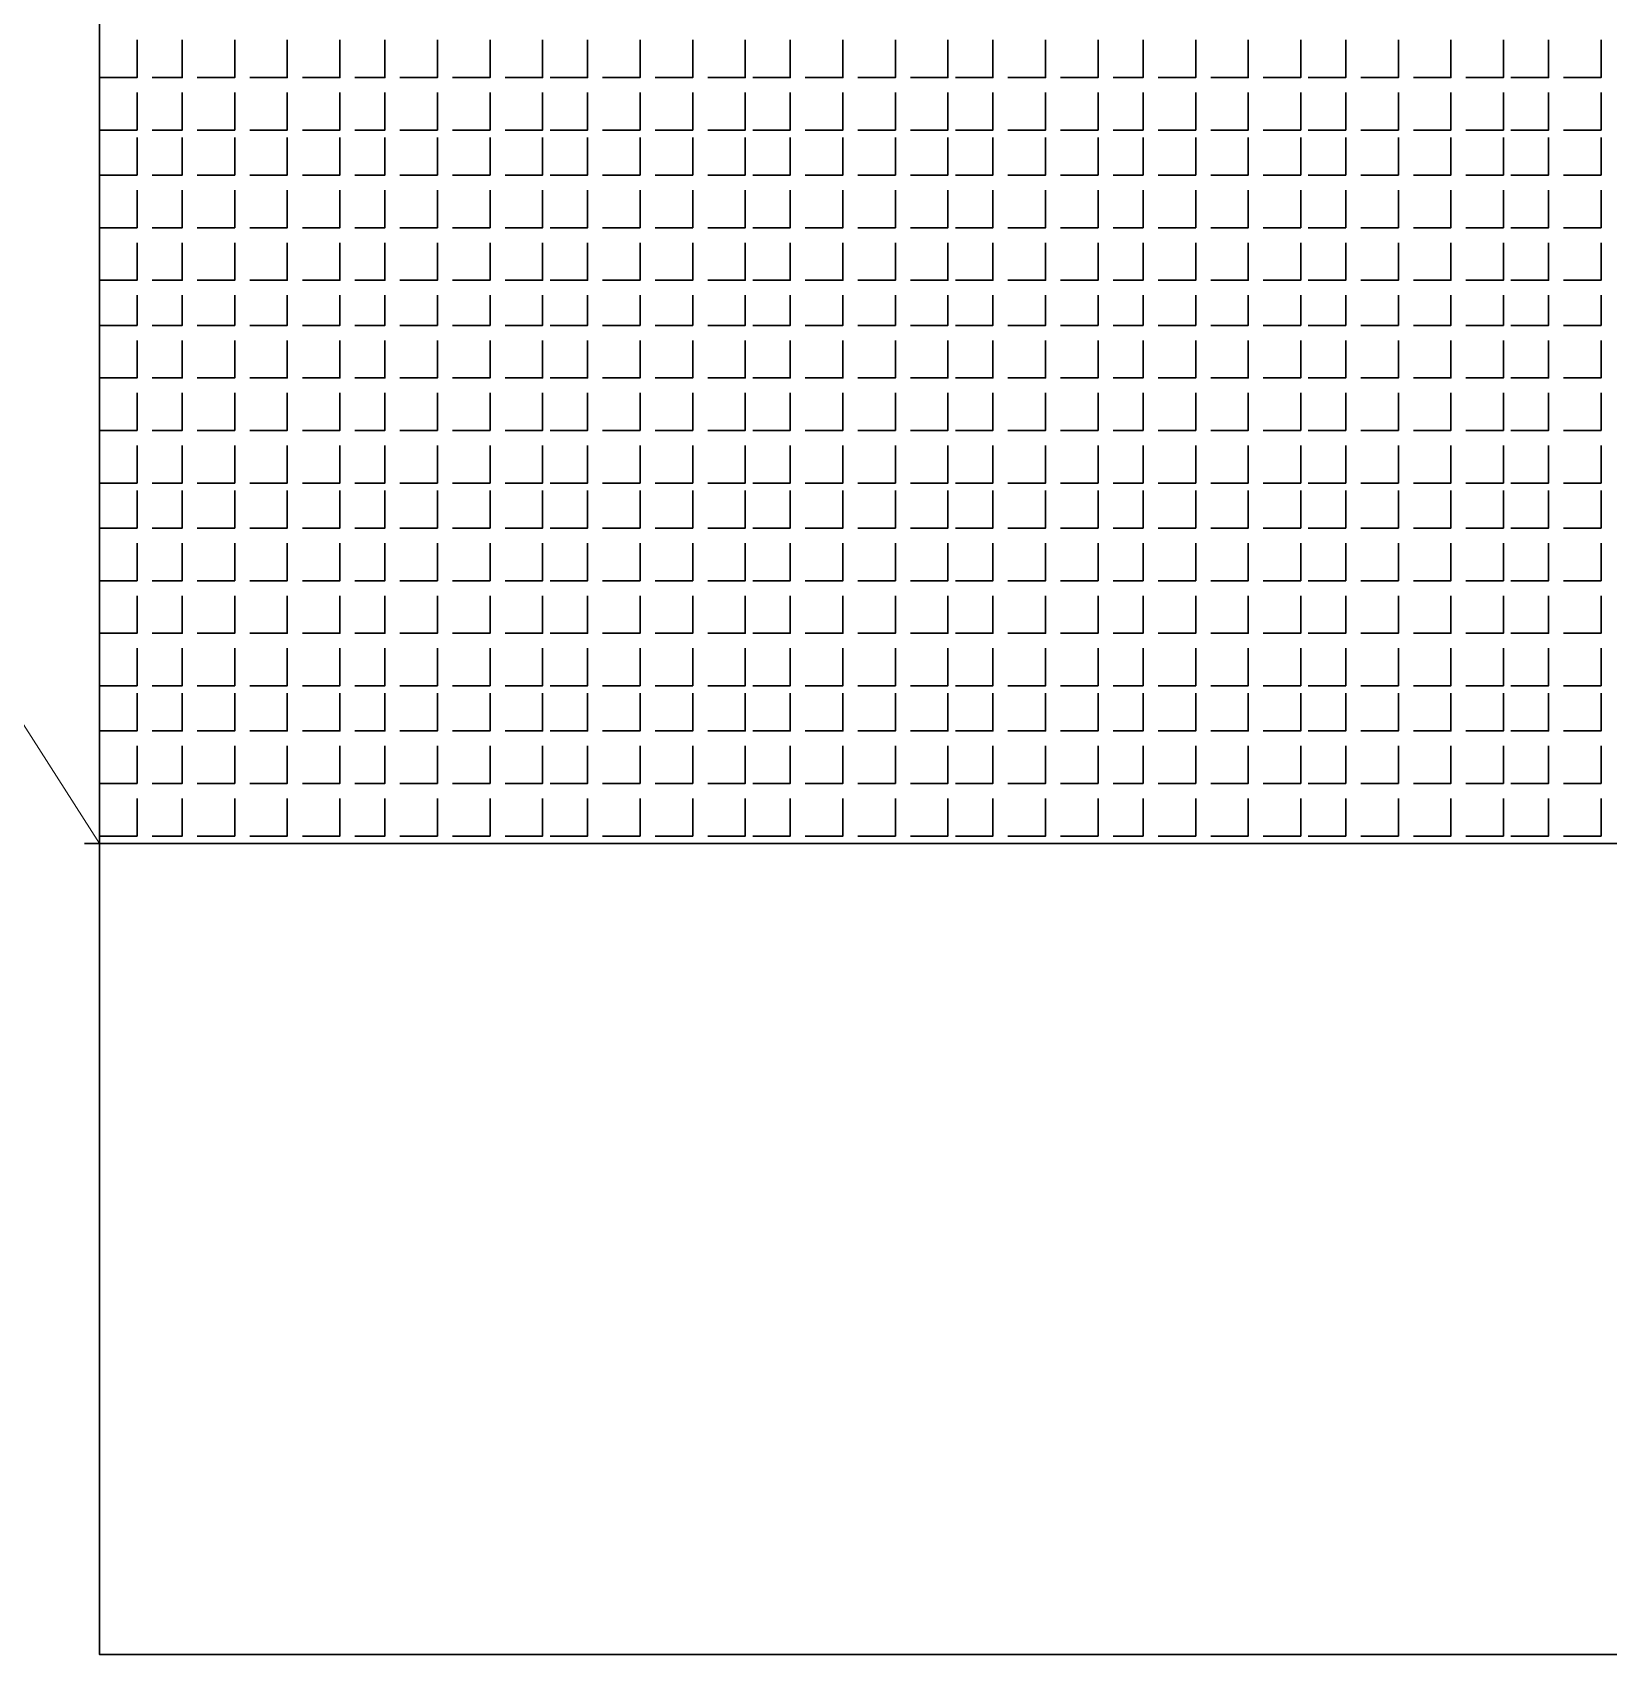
# Model space of a CAD drawing. Extents: x 69141456 to 70100388, y -33501327 to -33101377.
# Drawn here: x 69684619.6 to 69685065.9, y -33128757 to -33128297.9 of the extents above; entities that cross this region are included whole.
import ezdxf

# ---------------------------------------------------------------- set-up
doc = ezdxf.new("R2010")
doc.units = 0
doc.header["$LTSCALE"] = 100
for name, color, linetype in [('PDF _СС. Текст', 7, 'Continuous'), ('PDF _СС_ЗВ_Оборудование', 1, 'Continuous'), ('PDF _СС_ЭЧС_Оборудование', 1, 'Continuous')]:
    doc.layers.add(name, color=color, linetype=linetype)
doc.layers.add('СС_ЭЧС_Кабель', color=180, linetype='Continuous', lineweight=30)

# ---------------------------------------------------------------- blocks, each defined once
blk = doc.blocks.new('ан')
at = {"layer": 'PDF _СС_ЗВ_Оборудование', "lineweight": 30}
blk.add_lwpolyline([(229.57, 0), (229.57, 880.01)], dxfattribs=at)
at = {"layer": 'PDF _СС_ЭЧС_Оборудование', "lineweight": 30}
blk.add_lwpolyline([(493.14, 875.76), (0, 875.76), (0, 0), (493.14, 0)], close=True, dxfattribs=at)
for points in [[(231.69, 875.76), (231.69, 865.13), (242.32, 865.13)], [(246.57, 875.76), (246.57, 865.13), (257.2, 865.13)], [(261.45, 875.76), (261.45, 865.13), (272.08, 865.13)], [(274.2, 875.76), (274.2, 865.13), (284.83, 865.13)], [(289.08, 875.76), (289.08, 865.13), (299.71, 865.13)], [(303.96, 875.76), (303.96, 865.13), (314.59, 865.13)], [(318.84, 875.76), (318.84, 865.13), (329.47, 865.13)], [(331.6, 875.76), (331.6, 865.13), (342.22, 865.13)], [(346.48, 875.76), (346.48, 865.13), (357.1, 865.13)], [(361.36, 875.76), (361.36, 865.13), (371.98, 865.13)], [(376.23, 875.76), (376.23, 865.13), (384.74, 865.13)], [(388.99, 875.76), (388.99, 865.13), (399.62, 865.13)], [(403.87, 875.76), (403.87, 865.13), (414.5, 865.13)], [(418.75, 875.76), (418.75, 865.13), (429.38, 865.13)], [(431.5, 875.76), (431.5, 865.13), (442.13, 865.13)], [(446.38, 875.76), (446.38, 865.13), (457.01, 865.13)], [(231.69, 860.88), (231.69, 852.37), (242.32, 852.37)], [(246.57, 860.88), (246.57, 852.37), (257.2, 852.37)], [(261.45, 860.88), (261.45, 852.37), (272.08, 852.37)], [(274.2, 860.88), (274.2, 852.37), (284.83, 852.37)], [(289.08, 860.88), (289.08, 852.37), (299.71, 852.37)], [(303.96, 860.88), (303.96, 852.37), (314.59, 852.37)], [(318.84, 860.88), (318.84, 852.37), (329.47, 852.37)], [(331.6, 860.88), (331.6, 852.37), (342.22, 852.37)], [(346.48, 860.88), (346.48, 852.37), (357.1, 852.37)], [(361.36, 860.88), (361.36, 852.37), (371.98, 852.37)], [(376.23, 860.88), (376.23, 852.37), (384.74, 852.37)], [(388.99, 860.88), (388.99, 852.37), (399.62, 852.37)], [(403.87, 860.88), (403.87, 852.37), (414.5, 852.37)], [(418.75, 860.88), (418.75, 852.37), (429.38, 852.37)], [(431.5, 860.88), (431.5, 852.37), (442.13, 852.37)], [(446.38, 860.88), (446.38, 852.37), (457.01, 852.37)], [(231.69, 848.12), (231.69, 837.49), (242.32, 837.49)], [(246.57, 848.12), (246.57, 837.49), (257.2, 837.49)], [(261.45, 848.12), (261.45, 837.49), (272.08, 837.49)], [(274.2, 848.12), (274.2, 837.49), (284.83, 837.49)], [(289.08, 848.12), (289.08, 837.49), (299.71, 837.49)], [(303.96, 848.12), (303.96, 837.49), (314.59, 837.49)], [(318.84, 848.12), (318.84, 837.49), (329.47, 837.49)], [(331.6, 848.12), (331.6, 837.49), (342.22, 837.49)], [(346.48, 848.12), (346.48, 837.49), (357.1, 837.49)], [(361.36, 848.12), (361.36, 837.49), (371.98, 837.49)], [(376.23, 848.12), (376.23, 837.49), (384.74, 837.49)], [(388.99, 848.12), (388.99, 837.49), (399.62, 837.49)], [(403.87, 848.12), (403.87, 837.49), (414.5, 837.49)], [(418.75, 848.12), (418.75, 837.49), (429.38, 837.49)], [(431.5, 848.12), (431.5, 837.49), (442.13, 837.49)], [(446.38, 848.12), (446.38, 837.49), (457.01, 837.49)], [(231.69, 833.24), (231.69, 822.61), (242.32, 822.61)], [(246.57, 833.24), (246.57, 822.61), (257.2, 822.61)], [(261.45, 833.24), (261.45, 822.61), (272.08, 822.61)], [(274.2, 833.24), (274.2, 822.61), (284.83, 822.61)], [(289.08, 833.24), (289.08, 822.61), (299.71, 822.61)], [(303.96, 833.24), (303.96, 822.61), (314.59, 822.61)], [(318.84, 833.24), (318.84, 822.61), (329.47, 822.61)], [(331.6, 833.24), (331.6, 822.61), (342.22, 822.61)], [(346.48, 833.24), (346.48, 822.61), (357.1, 822.61)], [(361.36, 833.24), (361.36, 822.61), (371.98, 822.61)], [(376.23, 833.24), (376.23, 822.61), (384.74, 822.61)], [(388.99, 833.24), (388.99, 822.61), (399.62, 822.61)], [(403.87, 833.24), (403.87, 822.61), (414.5, 822.61)], [(418.75, 833.24), (418.75, 822.61), (429.38, 822.61)], [(431.5, 833.24), (431.5, 822.61), (442.13, 822.61)], [(446.38, 833.24), (446.38, 822.61), (457.01, 822.61)], [(231.69, 818.36), (231.69, 807.74), (242.32, 807.74)], [(246.57, 818.36), (246.57, 807.74), (257.2, 807.74)], [(261.45, 818.36), (261.45, 807.74), (272.08, 807.74)], [(274.2, 818.36), (274.2, 807.74), (284.83, 807.74)], [(289.08, 818.36), (289.08, 807.74), (299.71, 807.74)], [(303.96, 818.36), (303.96, 807.74), (314.59, 807.74)], [(318.84, 818.36), (318.84, 807.74), (329.47, 807.74)], [(331.6, 818.36), (331.6, 807.74), (342.22, 807.74)], [(346.48, 818.36), (346.48, 807.74), (357.1, 807.74)], [(361.36, 818.36), (361.36, 807.74), (371.98, 807.74)], [(376.23, 818.36), (376.23, 807.74), (384.74, 807.74)], [(388.99, 818.36), (388.99, 807.74), (399.62, 807.74)], [(403.87, 818.36), (403.87, 807.74), (414.5, 807.74)], [(418.75, 818.36), (418.75, 807.74), (429.38, 807.74)], [(431.5, 818.36), (431.5, 807.74), (442.13, 807.74)], [(446.38, 818.36), (446.38, 807.74), (457.01, 807.74)], [(231.69, 803.48), (231.69, 794.98), (242.32, 794.98)], [(246.57, 803.48), (246.57, 794.98), (257.2, 794.98)], [(261.45, 803.48), (261.45, 794.98), (272.08, 794.98)], [(274.2, 803.48), (274.2, 794.98), (284.83, 794.98)], [(289.08, 803.48), (289.08, 794.98), (299.71, 794.98)], [(303.96, 803.48), (303.96, 794.98), (314.59, 794.98)], [(318.84, 803.48), (318.84, 794.98), (329.47, 794.98)], [(331.6, 803.48), (331.6, 794.98), (342.22, 794.98)], [(346.48, 803.48), (346.48, 794.98), (357.1, 794.98)], [(361.36, 803.48), (361.36, 794.98), (371.98, 794.98)], [(376.23, 803.48), (376.23, 794.98), (384.74, 794.98)], [(388.99, 803.48), (388.99, 794.98), (399.62, 794.98)], [(403.87, 803.48), (403.87, 794.98), (414.5, 794.98)], [(418.75, 803.48), (418.75, 794.98), (429.38, 794.98)], [(431.5, 803.48), (431.5, 794.98), (442.13, 794.98)], [(446.38, 803.48), (446.38, 794.98), (457.01, 794.98)], [(231.69, 790.73), (231.69, 780.1), (242.32, 780.1)], [(246.57, 790.73), (246.57, 780.1), (257.2, 780.1)], [(261.45, 790.73), (261.45, 780.1), (272.08, 780.1)], [(274.2, 790.73), (274.2, 780.1), (284.83, 780.1)], [(289.08, 790.73), (289.08, 780.1), (299.71, 780.1)], [(303.96, 790.73), (303.96, 780.1), (314.59, 780.1)], [(318.84, 790.73), (318.84, 780.1), (329.47, 780.1)], [(331.6, 790.73), (331.6, 780.1), (342.22, 780.1)], [(346.48, 790.73), (346.48, 780.1), (357.1, 780.1)], [(361.36, 790.73), (361.36, 780.1), (371.98, 780.1)], [(376.23, 790.73), (376.23, 780.1), (384.74, 780.1)], [(388.99, 790.73), (388.99, 780.1), (399.62, 780.1)], [(403.87, 790.73), (403.87, 780.1), (414.5, 780.1)], [(418.75, 790.73), (418.75, 780.1), (429.38, 780.1)], [(431.5, 790.73), (431.5, 780.1), (442.13, 780.1)], [(446.38, 790.73), (446.38, 780.1), (457.01, 780.1)], [(231.69, 775.85), (231.69, 765.22), (242.32, 765.22)], [(246.57, 775.85), (246.57, 765.22), (257.2, 765.22)], [(261.45, 775.85), (261.45, 765.22), (272.08, 765.22)], [(274.2, 775.85), (274.2, 765.22), (284.83, 765.22)], [(289.08, 775.85), (289.08, 765.22), (299.71, 765.22)], [(303.96, 775.85), (303.96, 765.22), (314.59, 765.22)], [(318.84, 775.85), (318.84, 765.22), (329.47, 765.22)], [(331.6, 775.85), (331.6, 765.22), (342.22, 765.22)], [(346.48, 775.85), (346.48, 765.22), (357.1, 765.22)], [(361.36, 775.85), (361.36, 765.22), (371.98, 765.22)], [(376.23, 775.85), (376.23, 765.22), (384.74, 765.22)], [(388.99, 775.85), (388.99, 765.22), (399.62, 765.22)], [(403.87, 775.85), (403.87, 765.22), (414.5, 765.22)], [(418.75, 775.85), (418.75, 765.22), (429.38, 765.22)], [(431.5, 775.85), (431.5, 765.22), (442.13, 765.22)], [(446.38, 775.85), (446.38, 765.22), (457.01, 765.22)], [(231.69, 760.97), (231.69, 750.34), (242.32, 750.34)], [(246.57, 760.97), (246.57, 750.34), (257.2, 750.34)], [(261.45, 760.97), (261.45, 750.34), (272.08, 750.34)], [(274.2, 760.97), (274.2, 750.34), (284.83, 750.34)], [(289.08, 760.97), (289.08, 750.34), (299.71, 750.34)], [(303.96, 760.97), (303.96, 750.34), (314.59, 750.34)], [(318.84, 760.97), (318.84, 750.34), (329.47, 750.34)], [(331.6, 760.97), (331.6, 750.34), (342.22, 750.34)], [(346.48, 760.97), (346.48, 750.34), (357.1, 750.34)], [(361.36, 760.97), (361.36, 750.34), (371.98, 750.34)], [(376.23, 760.97), (376.23, 750.34), (384.74, 750.34)], [(388.99, 760.97), (388.99, 750.34), (399.62, 750.34)], [(403.87, 760.97), (403.87, 750.34), (414.5, 750.34)], [(418.75, 760.97), (418.75, 750.34), (429.38, 750.34)], [(431.5, 760.97), (431.5, 750.34), (442.13, 750.34)], [(446.38, 760.97), (446.38, 750.34), (457.01, 750.34)], [(231.69, 748.22), (231.69, 737.59), (242.32, 737.59)], [(246.57, 748.22), (246.57, 737.59), (257.2, 737.59)], [(261.45, 748.22), (261.45, 737.59), (272.08, 737.59)], [(274.2, 748.22), (274.2, 737.59), (284.83, 737.59)], [(289.08, 748.22), (289.08, 737.59), (299.71, 737.59)], [(303.96, 748.22), (303.96, 737.59), (314.59, 737.59)], [(318.84, 748.22), (318.84, 737.59), (329.47, 737.59)], [(331.6, 748.22), (331.6, 737.59), (342.22, 737.59)], [(346.48, 748.22), (346.48, 737.59), (357.1, 737.59)], [(361.36, 748.22), (361.36, 737.59), (371.98, 737.59)], [(376.23, 748.22), (376.23, 737.59), (384.74, 737.59)], [(388.99, 748.22), (388.99, 737.59), (399.62, 737.59)], [(403.87, 748.22), (403.87, 737.59), (414.5, 737.59)], [(418.75, 748.22), (418.75, 737.59), (429.38, 737.59)], [(431.5, 748.22), (431.5, 737.59), (442.13, 737.59)], [(446.38, 748.22), (446.38, 737.59), (457.01, 737.59)], [(231.69, 733.34), (231.69, 722.71), (242.32, 722.71)], [(246.57, 733.34), (246.57, 722.71), (257.2, 722.71)], [(261.45, 733.34), (261.45, 722.71), (272.08, 722.71)], [(274.2, 733.34), (274.2, 722.71), (284.83, 722.71)], [(289.08, 733.34), (289.08, 722.71), (299.71, 722.71)], [(303.96, 733.34), (303.96, 722.71), (314.59, 722.71)], [(318.84, 733.34), (318.84, 722.71), (329.47, 722.71)], [(331.6, 733.34), (331.6, 722.71), (342.22, 722.71)], [(346.48, 733.34), (346.48, 722.71), (357.1, 722.71)], [(361.36, 733.34), (361.36, 722.71), (371.98, 722.71)], [(376.23, 733.34), (376.23, 722.71), (384.74, 722.71)], [(388.99, 733.34), (388.99, 722.71), (399.62, 722.71)], [(403.87, 733.34), (403.87, 722.71), (414.5, 722.71)], [(418.75, 733.34), (418.75, 722.71), (429.38, 722.71)], [(431.5, 733.34), (431.5, 722.71), (442.13, 722.71)], [(446.38, 733.34), (446.38, 722.71), (457.01, 722.71)], [(231.69, 718.46), (231.69, 707.83), (242.32, 707.83)], [(246.57, 718.46), (246.57, 707.83), (257.2, 707.83)], [(261.45, 718.46), (261.45, 707.83), (272.08, 707.83)], [(274.2, 718.46), (274.2, 707.83), (284.83, 707.83)], [(289.08, 718.46), (289.08, 707.83), (299.71, 707.83)], [(303.96, 718.46), (303.96, 707.83), (314.59, 707.83)], [(318.84, 718.46), (318.84, 707.83), (329.47, 707.83)], [(331.6, 718.46), (331.6, 707.83), (342.22, 707.83)], [(346.48, 718.46), (346.48, 707.83), (357.1, 707.83)], [(361.36, 718.46), (361.36, 707.83), (371.98, 707.83)], [(376.23, 718.46), (376.23, 707.83), (384.74, 707.83)], [(388.99, 718.46), (388.99, 707.83), (399.62, 707.83)], [(403.87, 718.46), (403.87, 707.83), (414.5, 707.83)], [(418.75, 718.46), (418.75, 707.83), (429.38, 707.83)], [(431.5, 718.46), (431.5, 707.83), (442.13, 707.83)], [(446.38, 718.46), (446.38, 707.83), (457.01, 707.83)], [(231.69, 703.58), (231.69, 692.95), (242.32, 692.95)], [(246.57, 703.58), (246.57, 692.95), (257.2, 692.95)], [(261.45, 703.58), (261.45, 692.95), (272.08, 692.95)], [(274.2, 703.58), (274.2, 692.95), (284.83, 692.95)], [(289.08, 703.58), (289.08, 692.95), (299.71, 692.95)], [(303.96, 703.58), (303.96, 692.95), (314.59, 692.95)], [(318.84, 703.58), (318.84, 692.95), (329.47, 692.95)], [(331.6, 703.58), (331.6, 692.95), (342.22, 692.95)], [(346.48, 703.58), (346.48, 692.95), (357.1, 692.95)], [(361.36, 703.58), (361.36, 692.95), (371.98, 692.95)], [(376.23, 703.58), (376.23, 692.95), (384.74, 692.95)], [(388.99, 703.58), (388.99, 692.95), (399.62, 692.95)], [(403.87, 703.58), (403.87, 692.95), (414.5, 692.95)], [(418.75, 703.58), (418.75, 692.95), (429.38, 692.95)], [(431.5, 703.58), (431.5, 692.95), (442.13, 692.95)], [(446.38, 703.58), (446.38, 692.95), (457.01, 692.95)], [(231.69, 690.83), (231.69, 680.2), (242.32, 680.2)], [(246.57, 690.83), (246.57, 680.2), (257.2, 680.2)], [(261.45, 690.83), (261.45, 680.2), (272.08, 680.2)], [(274.2, 690.83), (274.2, 680.2), (284.83, 680.2)], [(289.08, 690.83), (289.08, 680.2), (299.71, 680.2)], [(303.96, 690.83), (303.96, 680.2), (314.59, 680.2)], [(318.84, 690.83), (318.84, 680.2), (329.47, 680.2)], [(331.6, 690.83), (331.6, 680.2), (342.22, 680.2)], [(346.48, 690.83), (346.48, 680.2), (357.1, 680.2)], [(361.36, 690.83), (361.36, 680.2), (371.98, 680.2)], [(376.23, 690.83), (376.23, 680.2), (384.74, 680.2)], [(388.99, 690.83), (388.99, 680.2), (399.62, 680.2)], [(403.87, 690.83), (403.87, 680.2), (414.5, 680.2)], [(418.75, 690.83), (418.75, 680.2), (429.38, 680.2)], [(431.5, 690.83), (431.5, 680.2), (442.13, 680.2)], [(446.38, 690.83), (446.38, 680.2), (457.01, 680.2)], [(231.69, 675.95), (231.69, 665.32), (242.32, 665.32)], [(246.57, 675.95), (246.57, 665.32), (257.2, 665.32)], [(261.45, 675.95), (261.45, 665.32), (272.08, 665.32)], [(274.2, 675.95), (274.2, 665.32), (284.83, 665.32)], [(289.08, 675.95), (289.08, 665.32), (299.71, 665.32)], [(303.96, 675.95), (303.96, 665.32), (314.59, 665.32)], [(318.84, 675.95), (318.84, 665.32), (329.47, 665.32)], [(331.6, 675.95), (331.6, 665.32), (342.22, 665.32)], [(346.48, 675.95), (346.48, 665.32), (357.1, 665.32)], [(361.36, 675.95), (361.36, 665.32), (371.98, 665.32)], [(376.23, 675.95), (376.23, 665.32), (384.74, 665.32)], [(388.99, 675.95), (388.99, 665.32), (399.62, 665.32)], [(403.87, 675.95), (403.87, 665.32), (414.5, 665.32)], [(418.75, 675.95), (418.75, 665.32), (429.38, 665.32)], [(431.5, 675.95), (431.5, 665.32), (442.13, 665.32)], [(446.38, 675.95), (446.38, 665.32), (457.01, 665.32)], [(231.69, 661.07), (231.69, 650.44), (242.32, 650.44)], [(246.57, 661.07), (246.57, 650.44), (257.2, 650.44)], [(261.45, 661.07), (261.45, 650.44), (272.08, 650.44)], [(274.2, 661.07), (274.2, 650.44), (284.83, 650.44)], [(289.08, 661.07), (289.08, 650.44), (299.71, 650.44)], [(303.96, 661.07), (303.96, 650.44), (314.59, 650.44)], [(318.84, 661.07), (318.84, 650.44), (329.47, 650.44)], [(331.6, 661.07), (331.6, 650.44), (342.22, 650.44)], [(346.48, 661.07), (346.48, 650.44), (357.1, 650.44)], [(361.36, 661.07), (361.36, 650.44), (371.98, 650.44)], [(376.23, 661.07), (376.23, 650.44), (384.74, 650.44)], [(388.99, 661.07), (388.99, 650.44), (399.62, 650.44)], [(403.87, 661.07), (403.87, 650.44), (414.5, 650.44)], [(418.75, 661.07), (418.75, 650.44), (429.38, 650.44)], [(431.5, 661.07), (431.5, 650.44), (442.13, 650.44)], [(446.38, 661.07), (446.38, 650.44), (457.01, 650.44)], [(231.69, 646.19), (231.69, 635.56), (242.32, 635.56)], [(246.57, 646.19), (246.57, 635.56), (257.2, 635.56)], [(261.45, 646.19), (261.45, 635.56), (272.08, 635.56)], [(274.2, 646.19), (274.2, 635.56), (284.83, 635.56)], [(289.08, 646.19), (289.08, 635.56), (299.71, 635.56)], [(303.96, 646.19), (303.96, 635.56), (314.59, 635.56)], [(318.84, 646.19), (318.84, 635.56), (329.47, 635.56)], [(331.6, 646.19), (331.6, 635.56), (342.22, 635.56)], [(346.48, 646.19), (346.48, 635.56), (357.1, 635.56)], [(361.36, 646.19), (361.36, 635.56), (371.98, 635.56)], [(376.23, 646.19), (376.23, 635.56), (384.74, 635.56)], [(388.99, 646.19), (388.99, 635.56), (399.62, 635.56)], [(403.87, 646.19), (403.87, 635.56), (414.5, 635.56)], [(418.75, 646.19), (418.75, 635.56), (429.38, 635.56)], [(431.5, 646.19), (431.5, 635.56), (442.13, 635.56)], [(446.38, 646.19), (446.38, 635.56), (457.01, 635.56)], [(231.69, 633.43), (231.69, 622.81), (242.32, 622.81)], [(246.57, 633.43), (246.57, 622.81), (257.2, 622.81)], [(261.45, 633.43), (261.45, 622.81), (272.08, 622.81)], [(274.2, 633.43), (274.2, 622.81), (284.83, 622.81)], [(289.08, 633.43), (289.08, 622.81), (299.71, 622.81)], [(303.96, 633.43), (303.96, 622.81), (314.59, 622.81)], [(318.84, 633.43), (318.84, 622.81), (329.47, 622.81)], [(331.6, 633.43), (331.6, 622.81), (342.22, 622.81)], [(346.48, 633.43), (346.48, 622.81), (357.1, 622.81)], [(361.36, 633.43), (361.36, 622.81), (371.98, 622.81)], [(376.23, 633.43), (376.23, 622.81), (384.74, 622.81)], [(388.99, 633.43), (388.99, 622.81), (399.62, 622.81)], [(403.87, 633.43), (403.87, 622.81), (414.5, 622.81)], [(418.75, 633.43), (418.75, 622.81), (429.38, 622.81)], [(431.5, 633.43), (431.5, 622.81), (442.13, 622.81)], [(446.38, 633.43), (446.38, 622.81), (457.01, 622.81)], [(231.69, 618.56), (231.69, 607.93), (242.32, 607.93)], [(246.57, 618.56), (246.57, 607.93), (257.2, 607.93)], [(261.45, 618.56), (261.45, 607.93), (272.08, 607.93)], [(274.2, 618.56), (274.2, 607.93), (284.83, 607.93)], [(289.08, 618.56), (289.08, 607.93), (299.71, 607.93)], [(303.96, 618.56), (303.96, 607.93), (314.59, 607.93)], [(318.84, 618.56), (318.84, 607.93), (329.47, 607.93)], [(331.6, 618.56), (331.6, 607.93), (342.22, 607.93)], [(346.48, 618.56), (346.48, 607.93), (357.1, 607.93)], [(361.36, 618.56), (361.36, 607.93), (371.98, 607.93)], [(376.23, 618.56), (376.23, 607.93), (384.74, 607.93)], [(388.99, 618.56), (388.99, 607.93), (399.62, 607.93)], [(403.87, 618.56), (403.87, 607.93), (414.5, 607.93)], [(418.75, 618.56), (418.75, 607.93), (429.38, 607.93)], [(431.5, 618.56), (431.5, 607.93), (442.13, 607.93)], [(446.38, 618.56), (446.38, 607.93), (457.01, 607.93)], [(231.69, 603.68), (231.69, 593.05), (242.32, 593.05)], [(246.57, 603.68), (246.57, 593.05), (257.2, 593.05)], [(261.45, 603.68), (261.45, 593.05), (272.08, 593.05)], [(274.2, 603.68), (274.2, 593.05), (284.83, 593.05)], [(289.08, 603.68), (289.08, 593.05), (299.71, 593.05)], [(303.96, 603.68), (303.96, 593.05), (314.59, 593.05)], [(318.84, 603.68), (318.84, 593.05), (329.47, 593.05)], [(331.6, 603.68), (331.6, 593.05), (342.22, 593.05)], [(346.48, 603.68), (346.48, 593.05), (357.1, 593.05)], [(361.36, 603.68), (361.36, 593.05), (371.98, 593.05)], [(376.23, 603.68), (376.23, 593.05), (384.74, 593.05)], [(388.99, 603.68), (388.99, 593.05), (399.62, 593.05)], [(403.87, 603.68), (403.87, 593.05), (414.5, 593.05)], [(418.75, 603.68), (418.75, 593.05), (429.38, 593.05)], [(431.5, 603.68), (431.5, 593.05), (442.13, 593.05)], [(446.38, 603.68), (446.38, 593.05), (457.01, 593.05)], [(231.69, 588.8), (231.69, 580.29), (242.32, 580.29)], [(246.57, 588.8), (246.57, 580.29), (257.2, 580.29)], [(261.45, 588.8), (261.45, 580.29), (272.08, 580.29)], [(274.2, 588.8), (274.2, 580.29), (284.83, 580.29)], [(289.08, 588.8), (289.08, 580.29), (299.71, 580.29)], [(303.96, 588.8), (303.96, 580.29), (314.59, 580.29)], [(318.84, 588.8), (318.84, 580.29), (329.47, 580.29)], [(331.6, 588.8), (331.6, 580.29), (342.22, 580.29)], [(346.48, 588.8), (346.48, 580.29), (357.1, 580.29)], [(361.36, 588.8), (361.36, 580.29), (371.98, 580.29)], [(376.23, 588.8), (376.23, 580.29), (384.74, 580.29)], [(388.99, 588.8), (388.99, 580.29), (399.62, 580.29)], [(403.87, 588.8), (403.87, 580.29), (414.5, 580.29)], [(418.75, 588.8), (418.75, 580.29), (429.38, 580.29)], [(431.5, 588.8), (431.5, 580.29), (442.13, 580.29)], [(446.38, 588.8), (446.38, 580.29), (457.01, 580.29)], [(231.69, 576.04), (231.69, 565.41), (242.32, 565.41)], [(246.57, 576.04), (246.57, 565.41), (257.2, 565.41)], [(261.45, 576.04), (261.45, 565.41), (272.08, 565.41)], [(274.2, 576.04), (274.2, 565.41), (284.83, 565.41)], [(289.08, 576.04), (289.08, 565.41), (299.71, 565.41)], [(303.96, 576.04), (303.96, 565.41), (314.59, 565.41)], [(318.84, 576.04), (318.84, 565.41), (329.47, 565.41)], [(331.6, 576.04), (331.6, 565.41), (342.22, 565.41)], [(346.48, 576.04), (346.48, 565.41), (357.1, 565.41)], [(361.36, 576.04), (361.36, 565.41), (371.98, 565.41)], [(376.23, 576.04), (376.23, 565.41), (384.74, 565.41)], [(388.99, 576.04), (388.99, 565.41), (399.62, 565.41)], [(403.87, 576.04), (403.87, 565.41), (414.5, 565.41)], [(418.75, 576.04), (418.75, 565.41), (429.38, 565.41)], [(431.5, 576.04), (431.5, 565.41), (442.13, 565.41)], [(446.38, 576.04), (446.38, 565.41), (457.01, 565.41)], [(231.69, 561.16), (231.69, 550.54), (242.32, 550.54)], [(246.57, 561.16), (246.57, 550.54), (257.2, 550.54)], [(261.45, 561.16), (261.45, 550.54), (272.08, 550.54)], [(274.2, 561.16), (274.2, 550.54), (284.83, 550.54)], [(289.08, 561.16), (289.08, 550.54), (299.71, 550.54)], [(303.96, 561.16), (303.96, 550.54), (314.59, 550.54)], [(318.84, 561.16), (318.84, 550.54), (329.47, 550.54)], [(331.6, 561.16), (331.6, 550.54), (342.22, 550.54)], [(346.48, 561.16), (346.48, 550.54), (357.1, 550.54)], [(361.36, 561.16), (361.36, 550.54), (371.98, 550.54)], [(376.23, 561.16), (376.23, 550.54), (384.74, 550.54)], [(388.99, 561.16), (388.99, 550.54), (399.62, 550.54)], [(403.87, 561.16), (403.87, 550.54), (414.5, 550.54)], [(418.75, 561.16), (418.75, 550.54), (429.38, 550.54)], [(431.5, 561.16), (431.5, 550.54), (442.13, 550.54)], [(446.38, 561.16), (446.38, 550.54), (457.01, 550.54)], [(231.69, 546.28), (231.69, 535.66), (242.32, 535.66)], [(246.57, 546.28), (246.57, 535.66), (257.2, 535.66)], [(261.45, 546.28), (261.45, 535.66), (272.08, 535.66)], [(274.2, 546.28), (274.2, 535.66), (284.83, 535.66)], [(289.08, 546.28), (289.08, 535.66), (299.71, 535.66)], [(303.96, 546.28), (303.96, 535.66), (314.59, 535.66)], [(318.84, 546.28), (318.84, 535.66), (329.47, 535.66)], [(331.6, 546.28), (331.6, 535.66), (342.22, 535.66)], [(346.48, 546.28), (346.48, 535.66), (357.1, 535.66)], [(361.36, 546.28), (361.36, 535.66), (371.98, 535.66)], [(376.23, 546.28), (376.23, 535.66), (384.74, 535.66)], [(388.99, 546.28), (388.99, 535.66), (399.62, 535.66)], [(403.87, 546.28), (403.87, 535.66), (414.5, 535.66)], [(418.75, 546.28), (418.75, 535.66), (429.38, 535.66)], [(431.5, 546.28), (431.5, 535.66), (442.13, 535.66)], [(446.38, 546.28), (446.38, 535.66), (457.01, 535.66)], [(231.69, 533.53), (231.69, 522.9), (242.32, 522.9)], [(246.57, 533.53), (246.57, 522.9), (257.2, 522.9)], [(261.45, 533.53), (261.45, 522.9), (272.08, 522.9)], [(274.2, 533.53), (274.2, 522.9), (284.83, 522.9)], [(289.08, 533.53), (289.08, 522.9), (299.71, 522.9)], [(303.96, 533.53), (303.96, 522.9), (314.59, 522.9)], [(318.84, 533.53), (318.84, 522.9), (329.47, 522.9)], [(331.6, 533.53), (331.6, 522.9), (342.22, 522.9)], [(346.48, 533.53), (346.48, 522.9), (357.1, 522.9)], [(361.36, 533.53), (361.36, 522.9), (371.98, 522.9)], [(376.23, 533.53), (376.23, 522.9), (384.74, 522.9)], [(388.99, 533.53), (388.99, 522.9), (399.62, 522.9)], [(403.87, 533.53), (403.87, 522.9), (414.5, 522.9)], [(418.75, 533.53), (418.75, 522.9), (429.38, 522.9)], [(431.5, 533.53), (431.5, 522.9), (442.13, 522.9)], [(446.38, 533.53), (446.38, 522.9), (457.01, 522.9)], [(231.69, 518.65), (231.69, 508.02), (242.32, 508.02)], [(246.57, 518.65), (246.57, 508.02), (257.2, 508.02)], [(261.45, 518.65), (261.45, 508.02), (272.08, 508.02)], [(274.2, 518.65), (274.2, 508.02), (284.83, 508.02)], [(289.08, 518.65), (289.08, 508.02), (299.71, 508.02)], [(303.96, 518.65), (303.96, 508.02), (314.59, 508.02)], [(318.84, 518.65), (318.84, 508.02), (329.47, 508.02)], [(331.6, 518.65), (331.6, 508.02), (342.22, 508.02)], [(346.48, 518.65), (346.48, 508.02), (357.1, 508.02)], [(361.36, 518.65), (361.36, 508.02), (371.98, 508.02)], [(376.23, 518.65), (376.23, 508.02), (384.74, 508.02)], [(388.99, 518.65), (388.99, 508.02), (399.62, 508.02)], [(403.87, 518.65), (403.87, 508.02), (414.5, 508.02)], [(418.75, 518.65), (418.75, 508.02), (429.38, 508.02)], [(431.5, 518.65), (431.5, 508.02), (442.13, 508.02)], [(446.38, 518.65), (446.38, 508.02), (457.01, 508.02)], [(231.69, 503.77), (231.69, 493.14), (242.32, 493.14)], [(246.57, 503.77), (246.57, 493.14), (257.2, 493.14)], [(261.45, 503.77), (261.45, 493.14), (272.08, 493.14)], [(274.2, 503.77), (274.2, 493.14), (284.83, 493.14)], [(289.08, 503.77), (289.08, 493.14), (299.71, 493.14)], [(303.96, 503.77), (303.96, 493.14), (314.59, 493.14)], [(318.84, 503.77), (318.84, 493.14), (329.47, 493.14)], [(331.6, 503.77), (331.6, 493.14), (342.22, 493.14)], [(346.48, 503.77), (346.48, 493.14), (357.1, 493.14)], [(361.36, 503.77), (361.36, 493.14), (371.98, 493.14)], [(376.23, 503.77), (376.23, 493.14), (384.74, 493.14)], [(388.99, 503.77), (388.99, 493.14), (399.62, 493.14)], [(403.87, 503.77), (403.87, 493.14), (414.5, 493.14)], [(418.75, 503.77), (418.75, 493.14), (429.38, 493.14)], [(431.5, 503.77), (431.5, 493.14), (442.13, 493.14)], [(446.38, 503.77), (446.38, 493.14), (457.01, 493.14)], [(231.69, 488.89), (231.69, 478.26), (242.32, 478.26)], [(246.57, 488.89), (246.57, 478.26), (257.2, 478.26)], [(261.45, 488.89), (261.45, 478.26), (272.08, 478.26)], [(274.2, 488.89), (274.2, 478.26), (284.83, 478.26)], [(289.08, 488.89), (289.08, 478.26), (299.71, 478.26)], [(303.96, 488.89), (303.96, 478.26), (314.59, 478.26)], [(318.84, 488.89), (318.84, 478.26), (329.47, 478.26)], [(331.6, 488.89), (331.6, 478.26), (342.22, 478.26)], [(346.48, 488.89), (346.48, 478.26), (357.1, 478.26)], [(361.36, 488.89), (361.36, 478.26), (371.98, 478.26)], [(376.23, 488.89), (376.23, 478.26), (384.74, 478.26)], [(388.99, 488.89), (388.99, 478.26), (399.62, 478.26)], [(403.87, 488.89), (403.87, 478.26), (414.5, 478.26)], [(418.75, 488.89), (418.75, 478.26), (429.38, 478.26)], [(431.5, 488.89), (431.5, 478.26), (442.13, 478.26)], [(446.38, 488.89), (446.38, 478.26), (457.01, 478.26)], [(231.69, 476.14), (231.69, 465.51), (242.32, 465.51)], [(246.57, 476.14), (246.57, 465.51), (257.2, 465.51)], [(261.45, 476.14), (261.45, 465.51), (272.08, 465.51)], [(274.2, 476.14), (274.2, 465.51), (284.83, 465.51)], [(289.08, 476.14), (289.08, 465.51), (299.71, 465.51)], [(303.96, 476.14), (303.96, 465.51), (314.59, 465.51)], [(318.84, 476.14), (318.84, 465.51), (329.47, 465.51)], [(331.6, 476.14), (331.6, 465.51), (342.22, 465.51)], [(346.48, 476.14), (346.48, 465.51), (357.1, 465.51)], [(361.36, 476.14), (361.36, 465.51), (371.98, 465.51)], [(376.23, 476.14), (376.23, 465.51), (384.74, 465.51)], [(388.99, 476.14), (388.99, 465.51), (399.62, 465.51)], [(403.87, 476.14), (403.87, 465.51), (414.5, 465.51)], [(418.75, 476.14), (418.75, 465.51), (429.38, 465.51)], [(431.5, 476.14), (431.5, 465.51), (442.13, 465.51)], [(446.38, 476.14), (446.38, 465.51), (457.01, 465.51)], [(231.69, 461.26), (231.69, 450.63), (242.32, 450.63)], [(246.57, 461.26), (246.57, 450.63), (257.2, 450.63)], [(261.45, 461.26), (261.45, 450.63), (272.08, 450.63)], [(274.2, 461.26), (274.2, 450.63), (284.83, 450.63)], [(289.08, 461.26), (289.08, 450.63), (299.71, 450.63)], [(303.96, 461.26), (303.96, 450.63), (314.59, 450.63)], [(318.84, 461.26), (318.84, 450.63), (329.47, 450.63)], [(331.6, 461.26), (331.6, 450.63), (342.22, 450.63)], [(346.48, 461.26), (346.48, 450.63), (357.1, 450.63)], [(361.36, 461.26), (361.36, 450.63), (371.98, 450.63)], [(376.23, 461.26), (376.23, 450.63), (384.74, 450.63)], [(388.99, 461.26), (388.99, 450.63), (399.62, 450.63)], [(403.87, 461.26), (403.87, 450.63), (414.5, 450.63)], [(418.75, 461.26), (418.75, 450.63), (429.38, 450.63)], [(431.5, 461.26), (431.5, 450.63), (442.13, 450.63)], [(446.38, 461.26), (446.38, 450.63), (457.01, 450.63)]]:
    blk.add_lwpolyline(points, dxfattribs=at)

msp = doc.modelspace()

# ---------------------------------------------------------------- linework, layer by layer
at = {"layer": 'PDF _СС. Текст', "lineweight": 0}
msp.add_lwpolyline([(69684638.65, -33128527.43), (69682992.29, -33125960.05), (69681497.62, -33125960.05), (69682900.53, -33125960.05)], dxfattribs=at)

# ---------------------------------------------------------------- block references
at = {"layer": 'СС_ЭЧС_Кабель', "color": 5, "rotation": 90}
msp.add_blockref('ан', (69685514.4, -33128757), dxfattribs=at)

doc.saveas('drawing.dxf')
